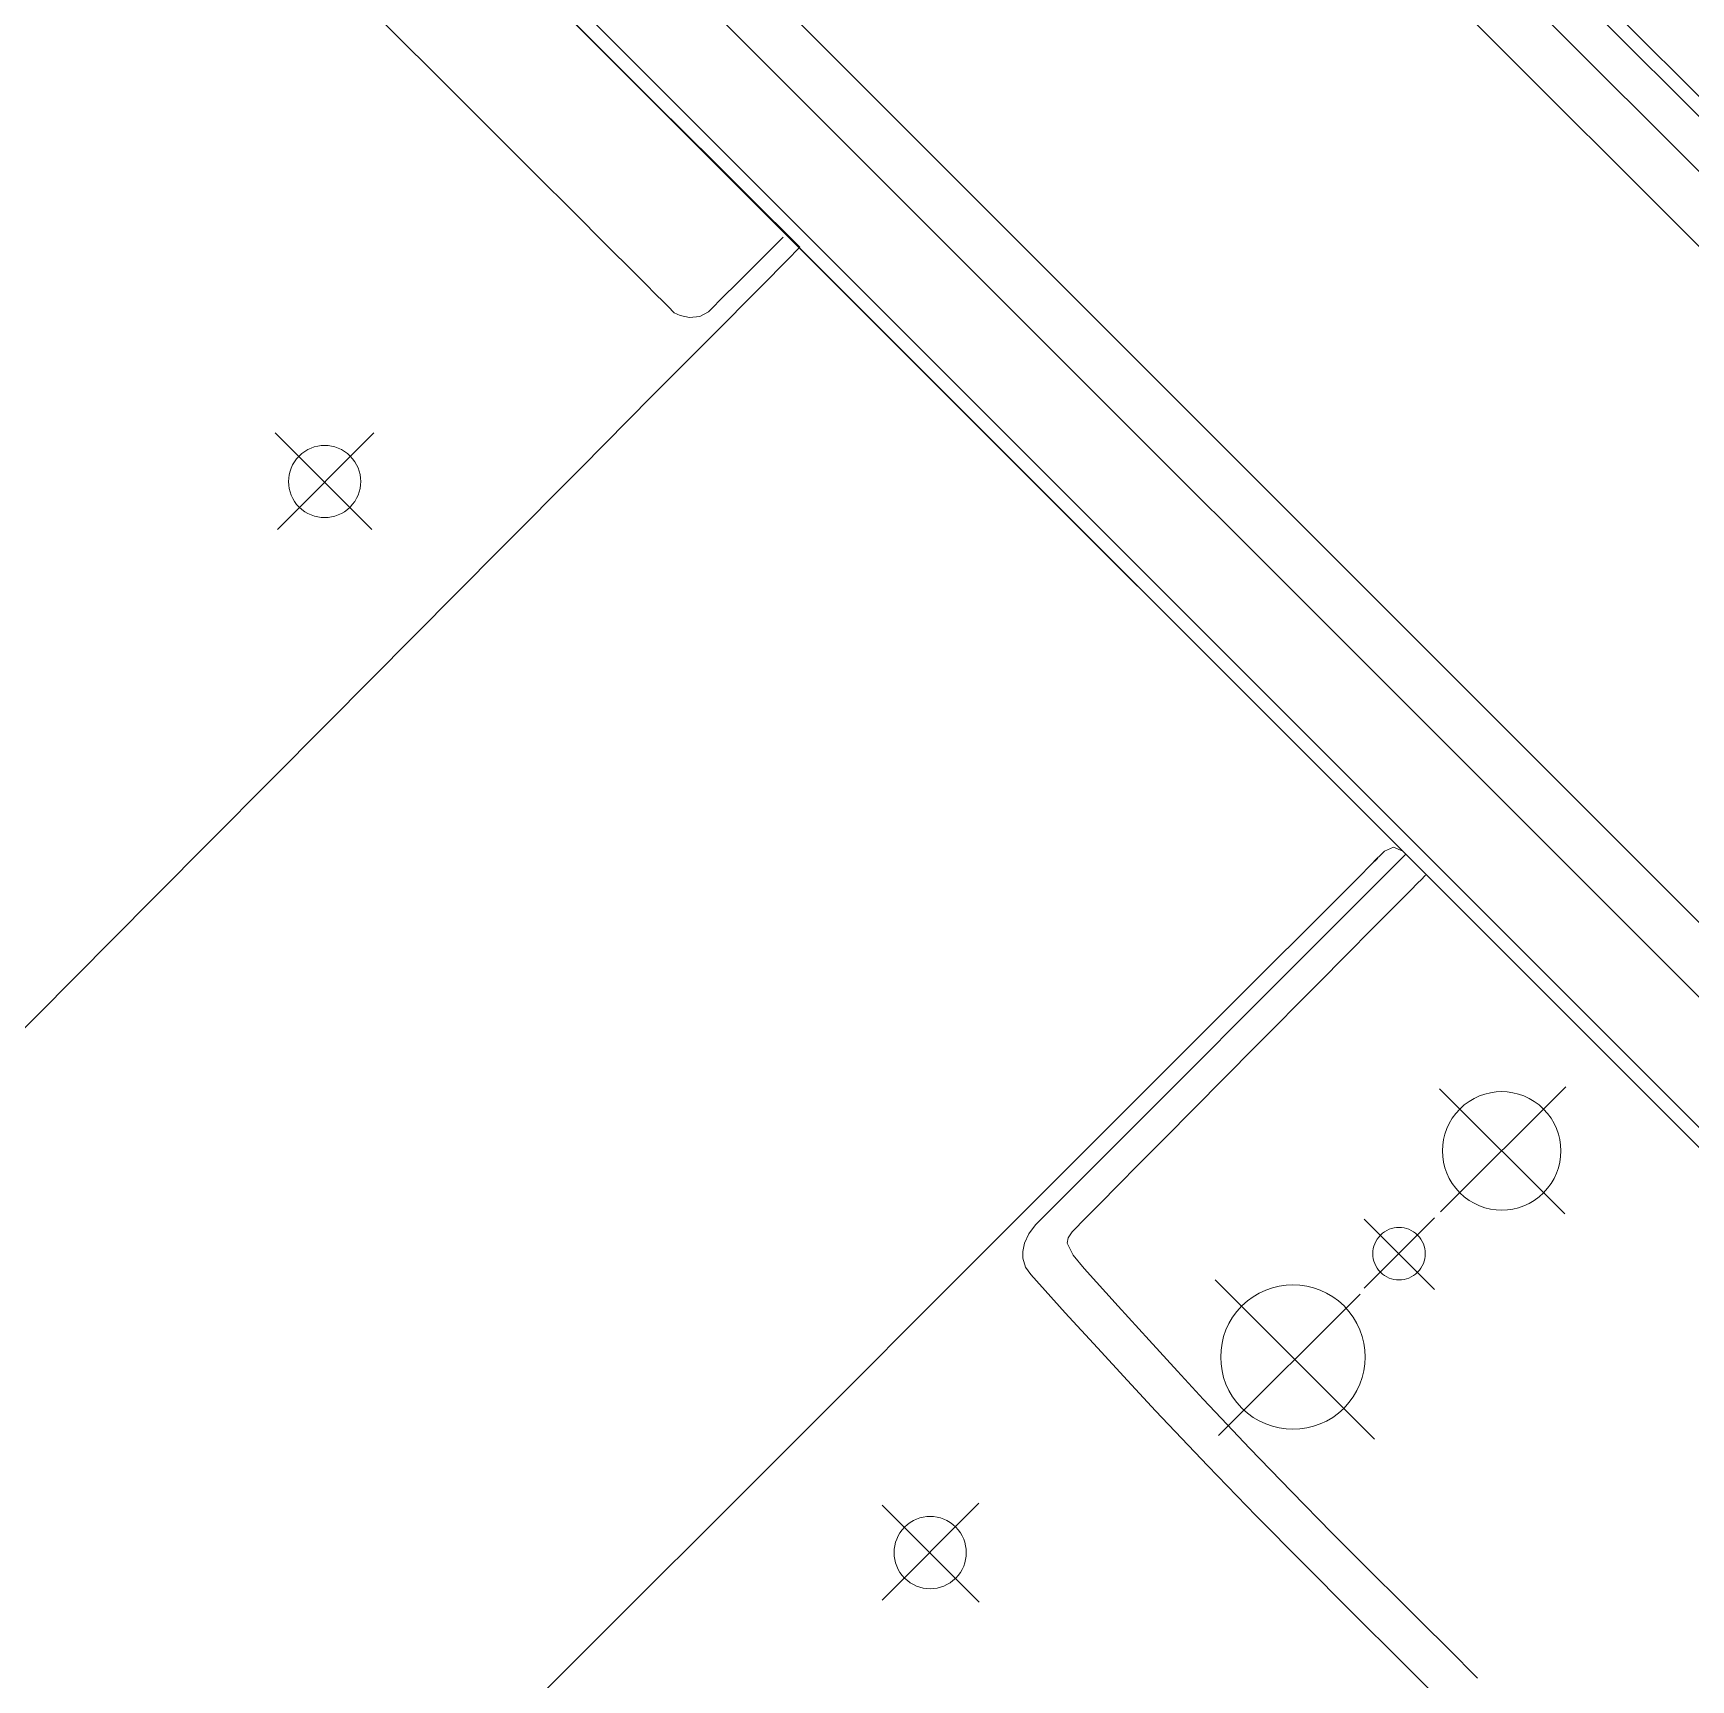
# Model space of a CAD drawing. Header units: millimetres. Extents: x 186805 to 449048, y 2167 to 51540.
# Drawn here: x 259298.3 to 259766.8, y 32799.2 to 33264.5 of the extents above; entities that cross this region are included whole.
import ezdxf

# ---------------------------------------------------------------- set-up
doc = ezdxf.new("R2010")
doc.units = ezdxf.units.MM
for name, color, linetype, lineweight in [('0-60x60-C', 3, 'CONTINUOUS', 13), ('0-AKL-P1 TILES', 8, 'CONTINUOUS', 13), ('3117.NEW ID XR$0$BD$0$0-sanitary', 1, 'CONTINUOUS', 20), ('BD$0$0-sanitary', 1, 'CONTINUOUS', 20), ('BD$0$0-tiles', 9, 'CONTINUOUS', 5)]:
    doc.layers.add(name, color=color, linetype=linetype, lineweight=lineweight)
doc.layers.add('a-wall', color=140, linetype='CONTINUOUS')

# ---------------------------------------------------------------- blocks, each defined once
blk = doc.blocks.new('A$C7C4A1575')
at = {"layer": 'a-wall', "color": 8}
for p, q in [((28322.57, 17571.21), (29984.27, 19232.91)), ((30090.34, 19126.85), (28428.64, 17465.15))]:
    blk.add_line(p, q, dxfattribs=at)
blk = doc.blocks.new('A$C32DD6ECA')
at = {"layer": '0-60x60-C', "color": 16, "xscale": 0.04183124983683228, "yscale": 0.04183124983683228, "zscale": 0.04183124983683228, "rotation": 180}
blk.add_blockref('A$C7C4A1575', (4397.082, 2202.636), dxfattribs=at)
blk = doc.blocks.new('A$C5C977968')
at = {"layer": '3117.NEW ID XR$0$BD$0$0-sanitary', "linetype": 'Continuous'}
for points in [[(7198.28, 3822.36), (7176.22, 3800.43), (7156.45, 3780.77), (7139.75, 3764.16), (7126.87, 3751.36), (7118.58, 3743.11), (7116.4, 3740.94), (7115.65, 3740.2), (7116.41, 3739.43), (7118.65, 3737.18), (7127.12, 3728.64), (7140.29, 3715.37), (7157.38, 3698.17), (7177.59, 3677.81), (7200.15, 3655.09), (7249.19, 3605.7), (7298.23, 3556.32), (7320.79, 3533.6), (7341, 3513.24)], [(7235.23, 3805.59), (7212.66, 3783.06), (7190.09, 3760.53), (7179.7, 3750.16), (7170.4, 3740.88), (7162.53, 3733.03), (7159.25, 3729.76), (7156.47, 3726.98), (7154.23, 3724.74), (7152.57, 3723.08), (7151.54, 3722.06), (7151.19, 3721.7), (7149.54, 3720.86), (7146.9, 3720.38), (7143.99, 3720.62), (7141.55, 3721.93), (7140.18, 3723.3), (7138.17, 3725.31), (7132.78, 3730.71), (7120.44, 3743.08)], [(7236.08, 3687.77), (7263.35, 3660.44)], [(7236.63, 3660.47), (7263.96, 3687.76)], [(7257.2, 3666.77), (7256.42, 3666.07), (7255.6, 3665.46), (7254.73, 3664.95), (7253.82, 3664.53), (7252.89, 3664.2), (7251.93, 3663.97), (7250.96, 3663.83), (7249.99, 3663.78), (7249.01, 3663.83), (7248.04, 3663.97), (7247.08, 3664.21), (7246.15, 3664.53), (7245.25, 3664.95), (7244.38, 3665.47), (7243.55, 3666.08), (7242.78, 3666.78), (7242.08, 3667.55), (7241.47, 3668.38), (7240.96, 3669.25), (7240.54, 3670.15), (7240.22, 3671.09), (7239.99, 3672.04), (7239.85, 3673.01), (7239.8, 3673.99), (7239.85, 3674.97), (7239.99, 3675.94), (7240.22, 3676.89), (7240.55, 3677.83), (7240.97, 3678.73), (7241.49, 3679.6), (7242.09, 3680.42), (7242.8, 3681.2), (7243.57, 3681.9), (7244.4, 3682.5), (7245.26, 3683.01), (7246.17, 3683.43), (7247.1, 3683.76), (7248.06, 3683.99), (7249.03, 3684.13), (7250.01, 3684.18), (7250.98, 3684.13), (7251.95, 3683.99), (7252.91, 3683.75), (7253.84, 3683.43), (7254.75, 3683.01), (7255.61, 3682.49), (7256.44, 3681.88), (7257.21, 3681.18), (7257.91, 3680.41), (7258.52, 3679.58), (7259.03, 3678.71), (7259.45, 3677.81), (7259.78, 3676.87), (7260.01, 3675.92), (7260.15, 3674.95), (7260.19, 3673.97), (7260.14, 3672.99), (7260, 3672.02), (7259.77, 3671.07), (7259.44, 3670.14), (7259.02, 3669.23), (7258.51, 3668.37), (7257.9, 3667.54), (7257.2, 3666.77), (7257.2, 3666.77)]]:
    blk.add_lwpolyline(points, dxfattribs=at)
at = {"layer": '3117.NEW ID XR$0$BD$0$0-sanitary'}
for points in [[(6816.93, 3441.19), (6864.08, 3488.33), (6885.77, 3510.02), (6905.2, 3529.45), (6921.62, 3545.88), (6928.47, 3552.72), (6934.29, 3558.54), (6938.97, 3563.22), (6942.44, 3566.69), (6944.58, 3568.84), (6945.32, 3569.57), (6947.88, 3570.63), (6950.44, 3569.57), (6950.86, 3569.15), (6953.43, 3566.58)], [(7049.07, 3463.96), (6944.39, 3568.64)], [(6952.36, 3567.57), (6954.19, 3565.74), (6957.72, 3562.22), (6969.41, 3550.53), (6986.51, 3533.43), (7008.1, 3511.85), (7033.25, 3486.7), (7061.05, 3458.9), (7120.91, 3399.06), (7180.29, 3339.7), (7207.5, 3312.49)], [(6938.84, 3562.75), (6939.11, 3562.47), (6939.91, 3561.66), (6941.21, 3560.36), (6942.96, 3558.59), (6947.68, 3553.82), (6953.82, 3547.63), (6961.08, 3540.31), (6969.18, 3532.14), (6986.78, 3514.39), (7004.39, 3496.63), (7012.49, 3488.46), (7019.75, 3481.14), (7025.88, 3474.95), (7030.61, 3470.18), (7032.36, 3468.41), (7033.66, 3467.11), (7034.46, 3466.3), (7034.73, 3466.02), (7038.73, 3461.95), (7039.85, 3460.29), (7040.12, 3458.76), (7038.43, 3455.32), (7035.38, 3451.61), (7025.72, 3440.94), (7016.96, 3431.31), (7008.99, 3422.61), (7001.67, 3414.71), (6994.91, 3407.48), (6988.58, 3400.79), (6976.78, 3388.54), (6965.35, 3376.93), (6953.37, 3364.95), (6946.9, 3358.51), (6939.94, 3351.59), (6932.39, 3344.07), (6924.13, 3335.83)], [(6934.59, 3467.58), (6899.21, 3502.96)], [(6899.51, 3467.01), (6934.91, 3502.4)], [(6929.18, 3473), (6930.32, 3474.27), (6931.32, 3475.62), (6932.16, 3477.05), (6932.85, 3478.53), (6933.39, 3480.06), (6933.77, 3481.63), (6934, 3483.22), (6934.08, 3484.83), (6934, 3486.43), (6933.77, 3488.02), (6933.39, 3489.59), (6932.85, 3491.13), (6932.16, 3492.61), (6931.32, 3494.04), (6930.32, 3495.39), (6929.17, 3496.66), (6927.9, 3497.81), (6926.55, 3498.81), (6925.12, 3499.65), (6923.64, 3500.34), (6922.1, 3500.88), (6920.54, 3501.26), (6918.94, 3501.49), (6917.34, 3501.57), (6915.74, 3501.49), (6914.14, 3501.26), (6912.58, 3500.88), (6911.04, 3500.34), (6909.56, 3499.65), (6908.13, 3498.81), (6906.78, 3497.81), (6905.51, 3496.66), (6904.36, 3495.39), (6903.36, 3494.04), (6902.52, 3492.61), (6901.83, 3491.13), (6901.29, 3489.59), (6900.91, 3488.02), (6900.68, 3486.43), (6900.6, 3484.83), (6900.68, 3483.22), (6900.91, 3481.63), (6901.29, 3480.06), (6901.82, 3478.53), (6902.51, 3477.04), (6903.36, 3475.62), (6904.35, 3474.26), (6905.5, 3472.99), (6906.77, 3471.84), (6908.13, 3470.85), (6909.55, 3470), (6911.04, 3469.31), (6912.57, 3468.78), (6914.14, 3468.4), (6915.73, 3468.17), (6917.34, 3468.09), (6918.94, 3468.17), (6920.54, 3468.4), (6922.11, 3468.78), (6923.64, 3469.32), (6925.12, 3470.01), (6926.55, 3470.85), (6927.9, 3471.85), (6929.18, 3473), (6929.18, 3473)], [(7049.07, 3463.96), (7051.01, 3461.43), (7052.16, 3458.78), (7052.65, 3456.36), (7052.63, 3454.49), (7051.9, 3452.01), (7050.43, 3449.87), (7040.66, 3439.08), (7031.58, 3429.14), (7023.1, 3419.94), (7015.14, 3411.38), (7000.43, 3395.84), (6986.76, 3381.72), (6959.87, 3354.65), (6945.29, 3340.14), (6937.41, 3332.3), (6929.04, 3323.94)], [(6956.19, 3465.5), (6936.31, 3445.61)], [(6936.32, 3465.92), (6956.2, 3446.04)], [(6951.6, 3450.53), (6952.11, 3451.09), (6952.55, 3451.69), (6952.92, 3452.32), (6953.23, 3452.98), (6953.47, 3453.66), (6953.64, 3454.36), (6953.74, 3455.07), (6953.77, 3455.78), (6953.74, 3456.49), (6953.64, 3457.2), (6953.47, 3457.89), (6953.23, 3458.58), (6952.92, 3459.23), (6952.55, 3459.87), (6952.1, 3460.47), (6951.59, 3461.03), (6951.03, 3461.54), (6950.43, 3461.98), (6949.8, 3462.36), (6949.14, 3462.66), (6948.46, 3462.9), (6947.76, 3463.07), (6947.06, 3463.17), (6946.35, 3463.2), (6945.64, 3463.17), (6944.93, 3463.07), (6944.23, 3462.9), (6943.55, 3462.66), (6942.9, 3462.35), (6942.26, 3461.98), (6941.66, 3461.54), (6941.1, 3461.03), (6940.59, 3460.46), (6940.15, 3459.86), (6939.77, 3459.23), (6939.47, 3458.57), (6939.23, 3457.89), (6939.06, 3457.2), (6938.96, 3456.49), (6938.92, 3455.78), (6938.96, 3455.07), (6939.06, 3454.36), (6939.23, 3453.67), (6939.46, 3452.99), (6939.77, 3452.33), (6940.14, 3451.7), (6940.58, 3451.1), (6941.09, 3450.53), (6941.66, 3450.02), (6942.26, 3449.58), (6942.89, 3449.21), (6943.55, 3448.9), (6944.23, 3448.66), (6944.93, 3448.49), (6945.64, 3448.39), (6946.35, 3448.35), (6947.06, 3448.39), (6947.77, 3448.49), (6948.46, 3448.66), (6949.14, 3448.9), (6949.8, 3449.2), (6950.43, 3449.58), (6951.03, 3450.02), (6951.6, 3450.53), (6951.6, 3450.53)], [(6953.26, 3403.38), (6998.28, 3448.4)], [(6990.77, 3412.14), (6992.17, 3413.69), (6993.38, 3415.34), (6994.41, 3417.08), (6995.25, 3418.89), (6995.91, 3420.76), (6996.37, 3422.68), (6996.65, 3424.62), (6996.75, 3426.57), (6996.65, 3428.53), (6996.37, 3430.47), (6995.91, 3432.39), (6995.25, 3434.26), (6994.41, 3436.07), (6993.39, 3437.81), (6992.17, 3439.46), (6990.77, 3441.01), (6989.22, 3442.41), (6987.57, 3443.62), (6985.83, 3444.65), (6984.02, 3445.49), (6982.15, 3446.15), (6980.24, 3446.61), (6978.29, 3446.89), (6976.34, 3446.99), (6974.38, 3446.89), (6972.44, 3446.61), (6970.52, 3446.15), (6968.65, 3445.49), (6966.84, 3444.65), (6965.1, 3443.62), (6963.45, 3442.41), (6961.9, 3441.01), (6960.5, 3439.46), (6959.28, 3437.81), (6958.26, 3436.07), (6957.41, 3434.25), (6956.76, 3432.38), (6956.29, 3430.47), (6956.01, 3428.53), (6955.92, 3426.57), (6956.01, 3424.61), (6956.29, 3422.67), (6956.76, 3420.76), (6957.42, 3418.89), (6958.26, 3417.08), (6959.28, 3415.34), (6960.5, 3413.69), (6961.9, 3412.14), (6963.45, 3410.74), (6965.1, 3409.52), (6966.84, 3408.49), (6968.65, 3407.65), (6970.52, 3407), (6972.43, 3406.53), (6974.38, 3406.25), (6976.33, 3406.16), (6978.29, 3406.25), (6980.23, 3406.53), (6982.14, 3407), (6984.01, 3407.66), (6985.83, 3408.5), (6987.56, 3409.52), (6989.22, 3410.74), (6990.77, 3412.14), (6990.77, 3412.14)], [(6997.33, 3404.36), (6957.37, 3444.31)], [(7092.41, 3384.68), (7065.04, 3357.32)], [(7065.06, 3385.26), (7092.42, 3357.9)], [(7086.08, 3364.08), (7086.78, 3364.85), (7087.39, 3365.68), (7087.9, 3366.55), (7088.32, 3367.46), (7088.65, 3368.39), (7088.88, 3369.35), (7089.02, 3370.32), (7089.07, 3371.3), (7089.02, 3372.28), (7088.88, 3373.25), (7088.65, 3374.21), (7088.32, 3375.14), (7087.9, 3376.05), (7087.39, 3376.92), (7086.78, 3377.74), (7086.08, 3378.52), (7085.3, 3379.22), (7084.48, 3379.83), (7083.61, 3380.34), (7082.7, 3380.76), (7081.77, 3381.09), (7080.81, 3381.33), (7079.84, 3381.47), (7078.86, 3381.51), (7077.88, 3381.47), (7076.91, 3381.33), (7075.95, 3381.09), (7075.02, 3380.77), (7074.11, 3380.34), (7073.24, 3379.83), (7072.41, 3379.22), (7071.64, 3378.52), (7070.93, 3377.74), (7070.33, 3376.92), (7069.81, 3376.05), (7069.39, 3375.14), (7069.07, 3374.21), (7068.83, 3373.25), (7068.69, 3372.28), (7068.65, 3371.3), (7068.69, 3370.32), (7068.83, 3369.35), (7069.07, 3368.39), (7069.39, 3367.46), (7069.81, 3366.55), (7070.33, 3365.68), (7070.93, 3364.85), (7071.64, 3364.08), (7072.41, 3363.38), (7073.24, 3362.77), (7074.11, 3362.25), (7075.01, 3361.83), (7075.95, 3361.51), (7076.91, 3361.27), (7077.88, 3361.13), (7078.86, 3361.09), (7079.84, 3361.13), (7080.81, 3361.27), (7081.77, 3361.51), (7082.7, 3361.83), (7083.61, 3362.25), (7084.48, 3362.77), (7085.3, 3363.38), (7086.08, 3364.08)]]:
    blk.add_lwpolyline(points, dxfattribs=at)
at = {"layer": 'a-wall'}
for p, q in [((6041.54, 2920.35), (7703.24, 4582.05)), ((7809.31, 4475.99), (6147.61, 2814.29)), ((7809.31, 4475.99), (6147.61, 2814.29)), ((7809.31, 4475.99), (6147.61, 2814.29)), ((7773.95, 4440.63), (6147.61, 2814.29)), ((7773.95, 4440.63), (6147.61, 2814.29))]:
    blk.add_line(p, q, dxfattribs=at)
at = {"layer": 'BD$0$0-sanitary', "linetype": 'Continuous'}
for points in [[(7198.28, 3822.36), (7176.22, 3800.43), (7156.45, 3780.77), (7139.75, 3764.16), (7126.87, 3751.36), (7118.58, 3743.11), (7116.4, 3740.94), (7115.65, 3740.2), (7116.41, 3739.43), (7118.65, 3737.18), (7127.12, 3728.64), (7140.29, 3715.37), (7157.38, 3698.17), (7177.59, 3677.81), (7200.15, 3655.09), (7249.19, 3605.7), (7298.23, 3556.32), (7320.79, 3533.6), (7341, 3513.24)], [(7198.28, 3822.36), (7176.22, 3800.43), (7156.45, 3780.77), (7139.75, 3764.16), (7126.87, 3751.36), (7118.58, 3743.11), (7116.4, 3740.94), (7115.65, 3740.2), (7116.41, 3739.43), (7118.65, 3737.18), (7127.12, 3728.64), (7140.29, 3715.37), (7157.38, 3698.17), (7177.59, 3677.81), (7200.15, 3655.09), (7249.19, 3605.7), (7298.23, 3556.32), (7320.79, 3533.6), (7341, 3513.24)], [(7198.28, 3822.36), (7176.22, 3800.43), (7156.45, 3780.77), (7139.75, 3764.16), (7126.87, 3751.36), (7118.58, 3743.11), (7116.4, 3740.94), (7115.65, 3740.2), (7116.41, 3739.43), (7118.65, 3737.18), (7127.12, 3728.64), (7140.29, 3715.37), (7157.38, 3698.17), (7177.59, 3677.81), (7200.15, 3655.09), (7249.19, 3605.7), (7298.23, 3556.32), (7320.79, 3533.6), (7341, 3513.24)], [(7198.28, 3822.36), (7176.22, 3800.43), (7156.45, 3780.77), (7139.75, 3764.16), (7126.87, 3751.36), (7118.58, 3743.11), (7116.4, 3740.94), (7115.65, 3740.2), (7116.41, 3739.43), (7118.65, 3737.18), (7127.12, 3728.64), (7140.29, 3715.37), (7157.38, 3698.17), (7177.59, 3677.81), (7200.15, 3655.09), (7249.19, 3605.7), (7298.23, 3556.32), (7320.79, 3533.6), (7341, 3513.24)], [(7235.23, 3805.59), (7212.66, 3783.06), (7190.09, 3760.53), (7179.7, 3750.16), (7170.4, 3740.88), (7162.53, 3733.03), (7159.25, 3729.76), (7156.47, 3726.98), (7154.23, 3724.74), (7152.57, 3723.08), (7151.54, 3722.06), (7151.19, 3721.7), (7149.54, 3720.86), (7146.9, 3720.38), (7143.99, 3720.62), (7141.55, 3721.93), (7140.18, 3723.3), (7138.17, 3725.31), (7132.78, 3730.71), (7120.44, 3743.08)], [(7235.23, 3805.59), (7212.66, 3783.06), (7190.09, 3760.53), (7179.7, 3750.16), (7170.4, 3740.88), (7162.53, 3733.03), (7159.25, 3729.76), (7156.47, 3726.98), (7154.23, 3724.74), (7152.57, 3723.08), (7151.54, 3722.06), (7151.19, 3721.7), (7149.54, 3720.86), (7146.9, 3720.38), (7143.99, 3720.62), (7141.55, 3721.93), (7140.18, 3723.3), (7138.17, 3725.31), (7132.78, 3730.71), (7120.44, 3743.08)], [(7235.23, 3805.59), (7212.66, 3783.06), (7190.09, 3760.53), (7179.7, 3750.16), (7170.4, 3740.88), (7162.53, 3733.03), (7159.25, 3729.76), (7156.47, 3726.98), (7154.23, 3724.74), (7152.57, 3723.08), (7151.54, 3722.06), (7151.19, 3721.7), (7149.54, 3720.86), (7146.9, 3720.38), (7143.99, 3720.62), (7141.55, 3721.93), (7140.18, 3723.3), (7138.17, 3725.31), (7132.78, 3730.71), (7120.44, 3743.08)], [(7235.23, 3805.59), (7212.66, 3783.06), (7190.09, 3760.53), (7179.7, 3750.16), (7170.4, 3740.88), (7162.53, 3733.03), (7159.25, 3729.76), (7156.47, 3726.98), (7154.23, 3724.74), (7152.57, 3723.08), (7151.54, 3722.06), (7151.19, 3721.7), (7149.54, 3720.86), (7146.9, 3720.38), (7143.99, 3720.62), (7141.55, 3721.93), (7140.18, 3723.3), (7138.17, 3725.31), (7132.78, 3730.71), (7120.44, 3743.08)], [(7236.08, 3687.77), (7263.35, 3660.44)], [(7236.08, 3687.77), (7263.35, 3660.44)], [(7236.08, 3687.77), (7263.35, 3660.44)], [(7236.08, 3687.77), (7263.35, 3660.44)], [(7236.63, 3660.47), (7263.96, 3687.76)], [(7236.63, 3660.47), (7263.96, 3687.76)], [(7236.63, 3660.47), (7263.96, 3687.76)], [(7236.63, 3660.47), (7263.96, 3687.76)], [(7257.2, 3666.77), (7256.42, 3666.07), (7255.6, 3665.46), (7254.73, 3664.95), (7253.82, 3664.53), (7252.89, 3664.2), (7251.93, 3663.97), (7250.96, 3663.83), (7249.99, 3663.78), (7249.01, 3663.83), (7248.04, 3663.97), (7247.08, 3664.21), (7246.15, 3664.53), (7245.25, 3664.95), (7244.38, 3665.47), (7243.55, 3666.08), (7242.78, 3666.78), (7242.08, 3667.55), (7241.47, 3668.38), (7240.96, 3669.25), (7240.54, 3670.15), (7240.22, 3671.09), (7239.99, 3672.04), (7239.85, 3673.01), (7239.8, 3673.99), (7239.85, 3674.97), (7239.99, 3675.94), (7240.22, 3676.89), (7240.55, 3677.83), (7240.97, 3678.73), (7241.49, 3679.6), (7242.09, 3680.42), (7242.8, 3681.2), (7243.57, 3681.9), (7244.4, 3682.5), (7245.26, 3683.01), (7246.17, 3683.43), (7247.1, 3683.76), (7248.06, 3683.99), (7249.03, 3684.13), (7250.01, 3684.18), (7250.98, 3684.13), (7251.95, 3683.99), (7252.91, 3683.75), (7253.84, 3683.43), (7254.75, 3683.01), (7255.61, 3682.49), (7256.44, 3681.88), (7257.21, 3681.18), (7257.91, 3680.41), (7258.52, 3679.58), (7259.03, 3678.71), (7259.45, 3677.81), (7259.78, 3676.87), (7260.01, 3675.92), (7260.15, 3674.95), (7260.19, 3673.97), (7260.14, 3672.99), (7260, 3672.02), (7259.77, 3671.07), (7259.44, 3670.14), (7259.02, 3669.23), (7258.51, 3668.37), (7257.9, 3667.54), (7257.2, 3666.77), (7257.2, 3666.77)], [(7257.2, 3666.77), (7256.42, 3666.07), (7255.6, 3665.46), (7254.73, 3664.95), (7253.82, 3664.53), (7252.89, 3664.2), (7251.93, 3663.97), (7250.96, 3663.83), (7249.99, 3663.78), (7249.01, 3663.83), (7248.04, 3663.97), (7247.08, 3664.21), (7246.15, 3664.53), (7245.25, 3664.95), (7244.38, 3665.47), (7243.55, 3666.08), (7242.78, 3666.78), (7242.08, 3667.55), (7241.47, 3668.38), (7240.96, 3669.25), (7240.54, 3670.15), (7240.22, 3671.09), (7239.99, 3672.04), (7239.85, 3673.01), (7239.8, 3673.99), (7239.85, 3674.97), (7239.99, 3675.94), (7240.22, 3676.89), (7240.55, 3677.83), (7240.97, 3678.73), (7241.49, 3679.6), (7242.09, 3680.42), (7242.8, 3681.2), (7243.57, 3681.9), (7244.4, 3682.5), (7245.26, 3683.01), (7246.17, 3683.43), (7247.1, 3683.76), (7248.06, 3683.99), (7249.03, 3684.13), (7250.01, 3684.18), (7250.98, 3684.13), (7251.95, 3683.99), (7252.91, 3683.75), (7253.84, 3683.43), (7254.75, 3683.01), (7255.61, 3682.49), (7256.44, 3681.88), (7257.21, 3681.18), (7257.91, 3680.41), (7258.52, 3679.58), (7259.03, 3678.71), (7259.45, 3677.81), (7259.78, 3676.87), (7260.01, 3675.92), (7260.15, 3674.95), (7260.19, 3673.97), (7260.14, 3672.99), (7260, 3672.02), (7259.77, 3671.07), (7259.44, 3670.14), (7259.02, 3669.23), (7258.51, 3668.37), (7257.9, 3667.54), (7257.2, 3666.77), (7257.2, 3666.77)], [(7257.2, 3666.77), (7256.42, 3666.07), (7255.6, 3665.46), (7254.73, 3664.95), (7253.82, 3664.53), (7252.89, 3664.2), (7251.93, 3663.97), (7250.96, 3663.83), (7249.99, 3663.78), (7249.01, 3663.83), (7248.04, 3663.97), (7247.08, 3664.21), (7246.15, 3664.53), (7245.25, 3664.95), (7244.38, 3665.47), (7243.55, 3666.08), (7242.78, 3666.78), (7242.08, 3667.55), (7241.47, 3668.38), (7240.96, 3669.25), (7240.54, 3670.15), (7240.22, 3671.09), (7239.99, 3672.04), (7239.85, 3673.01), (7239.8, 3673.99), (7239.85, 3674.97), (7239.99, 3675.94), (7240.22, 3676.89), (7240.55, 3677.83), (7240.97, 3678.73), (7241.49, 3679.6), (7242.09, 3680.42), (7242.8, 3681.2), (7243.57, 3681.9), (7244.4, 3682.5), (7245.26, 3683.01), (7246.17, 3683.43), (7247.1, 3683.76), (7248.06, 3683.99), (7249.03, 3684.13), (7250.01, 3684.18), (7250.98, 3684.13), (7251.95, 3683.99), (7252.91, 3683.75), (7253.84, 3683.43), (7254.75, 3683.01), (7255.61, 3682.49), (7256.44, 3681.88), (7257.21, 3681.18), (7257.91, 3680.41), (7258.52, 3679.58), (7259.03, 3678.71), (7259.45, 3677.81), (7259.78, 3676.87), (7260.01, 3675.92), (7260.15, 3674.95), (7260.19, 3673.97), (7260.14, 3672.99), (7260, 3672.02), (7259.77, 3671.07), (7259.44, 3670.14), (7259.02, 3669.23), (7258.51, 3668.37), (7257.9, 3667.54), (7257.2, 3666.77), (7257.2, 3666.77)], [(7257.2, 3666.77), (7256.42, 3666.07), (7255.6, 3665.46), (7254.73, 3664.95), (7253.82, 3664.53), (7252.89, 3664.2), (7251.93, 3663.97), (7250.96, 3663.83), (7249.99, 3663.78), (7249.01, 3663.83), (7248.04, 3663.97), (7247.08, 3664.21), (7246.15, 3664.53), (7245.25, 3664.95), (7244.38, 3665.47), (7243.55, 3666.08), (7242.78, 3666.78), (7242.08, 3667.55), (7241.47, 3668.38), (7240.96, 3669.25), (7240.54, 3670.15), (7240.22, 3671.09), (7239.99, 3672.04), (7239.85, 3673.01), (7239.8, 3673.99), (7239.85, 3674.97), (7239.99, 3675.94), (7240.22, 3676.89), (7240.55, 3677.83), (7240.97, 3678.73), (7241.49, 3679.6), (7242.09, 3680.42), (7242.8, 3681.2), (7243.57, 3681.9), (7244.4, 3682.5), (7245.26, 3683.01), (7246.17, 3683.43), (7247.1, 3683.76), (7248.06, 3683.99), (7249.03, 3684.13), (7250.01, 3684.18), (7250.98, 3684.13), (7251.95, 3683.99), (7252.91, 3683.75), (7253.84, 3683.43), (7254.75, 3683.01), (7255.61, 3682.49), (7256.44, 3681.88), (7257.21, 3681.18), (7257.91, 3680.41), (7258.52, 3679.58), (7259.03, 3678.71), (7259.45, 3677.81), (7259.78, 3676.87), (7260.01, 3675.92), (7260.15, 3674.95), (7260.19, 3673.97), (7260.14, 3672.99), (7260, 3672.02), (7259.77, 3671.07), (7259.44, 3670.14), (7259.02, 3669.23), (7258.51, 3668.37), (7257.9, 3667.54), (7257.2, 3666.77), (7257.2, 3666.77)]]:
    blk.add_lwpolyline(points, dxfattribs=at)
at = {"layer": 'BD$0$0-sanitary'}
for points in [[(6816.93, 3441.19), (6864.08, 3488.33), (6885.77, 3510.02), (6905.2, 3529.45), (6921.62, 3545.88), (6928.47, 3552.72), (6934.29, 3558.54), (6938.97, 3563.22), (6942.44, 3566.69), (6944.58, 3568.84), (6945.32, 3569.57), (6947.88, 3570.63), (6950.44, 3569.57), (6950.86, 3569.15), (6953.43, 3566.58)], [(6816.93, 3441.19), (6864.08, 3488.33), (6885.77, 3510.02), (6905.2, 3529.45), (6921.62, 3545.88), (6928.47, 3552.72), (6934.29, 3558.54), (6938.97, 3563.22), (6942.44, 3566.69), (6944.58, 3568.84), (6945.32, 3569.57), (6947.88, 3570.63), (6950.44, 3569.57), (6950.86, 3569.15), (6953.43, 3566.58)], [(7049.07, 3463.96), (6944.39, 3568.64)], [(7049.07, 3463.96), (6944.39, 3568.64)], [(6952.36, 3567.57), (6954.19, 3565.74), (6957.72, 3562.22), (6969.41, 3550.53), (6986.51, 3533.43), (7008.1, 3511.85), (7033.25, 3486.7), (7061.05, 3458.9), (7120.91, 3399.06), (7180.29, 3339.7), (7207.5, 3312.49)], [(6952.36, 3567.57), (6954.19, 3565.74), (6957.72, 3562.22), (6969.41, 3550.53), (6986.51, 3533.43), (7008.1, 3511.85), (7033.25, 3486.7), (7061.05, 3458.9), (7120.91, 3399.06), (7180.29, 3339.7), (7207.5, 3312.49)], [(6938.84, 3562.75), (6939.11, 3562.47), (6939.91, 3561.66), (6941.21, 3560.36), (6942.96, 3558.59), (6947.68, 3553.82), (6953.82, 3547.63), (6961.08, 3540.31), (6969.18, 3532.14), (6986.78, 3514.39), (7004.39, 3496.63), (7012.49, 3488.46), (7019.75, 3481.14), (7025.88, 3474.95), (7030.61, 3470.18), (7032.36, 3468.41), (7033.66, 3467.11), (7034.46, 3466.3), (7034.73, 3466.02), (7038.73, 3461.95), (7039.85, 3460.29), (7040.12, 3458.76), (7038.43, 3455.32), (7035.38, 3451.61), (7025.72, 3440.94), (7016.96, 3431.31), (7008.99, 3422.61), (7001.67, 3414.71), (6994.91, 3407.48), (6988.58, 3400.79), (6976.78, 3388.54), (6965.35, 3376.93), (6953.37, 3364.95), (6946.9, 3358.51), (6939.94, 3351.59), (6932.39, 3344.07), (6924.13, 3335.83)], [(6938.84, 3562.75), (6939.11, 3562.47), (6939.91, 3561.66), (6941.21, 3560.36), (6942.96, 3558.59), (6947.68, 3553.82), (6953.82, 3547.63), (6961.08, 3540.31), (6969.18, 3532.14), (6986.78, 3514.39), (7004.39, 3496.63), (7012.49, 3488.46), (7019.75, 3481.14), (7025.88, 3474.95), (7030.61, 3470.18), (7032.36, 3468.41), (7033.66, 3467.11), (7034.46, 3466.3), (7034.73, 3466.02), (7038.73, 3461.95), (7039.85, 3460.29), (7040.12, 3458.76), (7038.43, 3455.32), (7035.38, 3451.61), (7025.72, 3440.94), (7016.96, 3431.31), (7008.99, 3422.61), (7001.67, 3414.71), (6994.91, 3407.48), (6988.58, 3400.79), (6976.78, 3388.54), (6965.35, 3376.93), (6953.37, 3364.95), (6946.9, 3358.51), (6939.94, 3351.59), (6932.39, 3344.07), (6924.13, 3335.83)], [(6934.59, 3467.58), (6899.21, 3502.96)], [(6934.59, 3467.58), (6899.21, 3502.96)], [(6899.51, 3467.01), (6934.91, 3502.4)], [(6899.51, 3467.01), (6934.91, 3502.4)], [(6929.18, 3473), (6930.32, 3474.27), (6931.32, 3475.62), (6932.16, 3477.05), (6932.85, 3478.53), (6933.39, 3480.06), (6933.77, 3481.63), (6934, 3483.22), (6934.08, 3484.83), (6934, 3486.43), (6933.77, 3488.02), (6933.39, 3489.59), (6932.85, 3491.13), (6932.16, 3492.61), (6931.32, 3494.04), (6930.32, 3495.39), (6929.17, 3496.66), (6927.9, 3497.81), (6926.55, 3498.81), (6925.12, 3499.65), (6923.64, 3500.34), (6922.1, 3500.88), (6920.54, 3501.26), (6918.94, 3501.49), (6917.34, 3501.57), (6915.74, 3501.49), (6914.14, 3501.26), (6912.58, 3500.88), (6911.04, 3500.34), (6909.56, 3499.65), (6908.13, 3498.81), (6906.78, 3497.81), (6905.51, 3496.66), (6904.36, 3495.39), (6903.36, 3494.04), (6902.52, 3492.61), (6901.83, 3491.13), (6901.29, 3489.59), (6900.91, 3488.02), (6900.68, 3486.43), (6900.6, 3484.83), (6900.68, 3483.22), (6900.91, 3481.63), (6901.29, 3480.06), (6901.82, 3478.53), (6902.51, 3477.04), (6903.36, 3475.62), (6904.35, 3474.26), (6905.5, 3472.99), (6906.77, 3471.84), (6908.13, 3470.85), (6909.55, 3470), (6911.04, 3469.31), (6912.57, 3468.78), (6914.14, 3468.4), (6915.73, 3468.17), (6917.34, 3468.09), (6918.94, 3468.17), (6920.54, 3468.4), (6922.11, 3468.78), (6923.64, 3469.32), (6925.12, 3470.01), (6926.55, 3470.85), (6927.9, 3471.85), (6929.18, 3473), (6929.18, 3473)], [(6929.18, 3473), (6930.32, 3474.27), (6931.32, 3475.62), (6932.16, 3477.05), (6932.85, 3478.53), (6933.39, 3480.06), (6933.77, 3481.63), (6934, 3483.22), (6934.08, 3484.83), (6934, 3486.43), (6933.77, 3488.02), (6933.39, 3489.59), (6932.85, 3491.13), (6932.16, 3492.61), (6931.32, 3494.04), (6930.32, 3495.39), (6929.17, 3496.66), (6927.9, 3497.81), (6926.55, 3498.81), (6925.12, 3499.65), (6923.64, 3500.34), (6922.1, 3500.88), (6920.54, 3501.26), (6918.94, 3501.49), (6917.34, 3501.57), (6915.74, 3501.49), (6914.14, 3501.26), (6912.58, 3500.88), (6911.04, 3500.34), (6909.56, 3499.65), (6908.13, 3498.81), (6906.78, 3497.81), (6905.51, 3496.66), (6904.36, 3495.39), (6903.36, 3494.04), (6902.52, 3492.61), (6901.83, 3491.13), (6901.29, 3489.59), (6900.91, 3488.02), (6900.68, 3486.43), (6900.6, 3484.83), (6900.68, 3483.22), (6900.91, 3481.63), (6901.29, 3480.06), (6901.82, 3478.53), (6902.51, 3477.04), (6903.36, 3475.62), (6904.35, 3474.26), (6905.5, 3472.99), (6906.77, 3471.84), (6908.13, 3470.85), (6909.55, 3470), (6911.04, 3469.31), (6912.57, 3468.78), (6914.14, 3468.4), (6915.73, 3468.17), (6917.34, 3468.09), (6918.94, 3468.17), (6920.54, 3468.4), (6922.11, 3468.78), (6923.64, 3469.32), (6925.12, 3470.01), (6926.55, 3470.85), (6927.9, 3471.85), (6929.18, 3473), (6929.18, 3473)], [(7049.07, 3463.96), (7051.01, 3461.43), (7052.16, 3458.78), (7052.65, 3456.36), (7052.63, 3454.49), (7051.9, 3452.01), (7050.43, 3449.87), (7040.66, 3439.08), (7031.58, 3429.14), (7023.1, 3419.94), (7015.14, 3411.38), (7000.43, 3395.84), (6986.76, 3381.72), (6959.87, 3354.65), (6945.29, 3340.14), (6937.41, 3332.3), (6929.04, 3323.94)], [(7049.07, 3463.96), (7051.01, 3461.43), (7052.16, 3458.78), (7052.65, 3456.36), (7052.63, 3454.49), (7051.9, 3452.01), (7050.43, 3449.87), (7040.66, 3439.08), (7031.58, 3429.14), (7023.1, 3419.94), (7015.14, 3411.38), (7000.43, 3395.84), (6986.76, 3381.72), (6959.87, 3354.65), (6945.29, 3340.14), (6937.41, 3332.3), (6929.04, 3323.94)], [(6956.19, 3465.5), (6936.31, 3445.61)], [(6956.19, 3465.5), (6936.31, 3445.61)], [(6936.32, 3465.92), (6956.2, 3446.04)], [(6936.32, 3465.92), (6956.2, 3446.04)], [(6951.6, 3450.53), (6952.11, 3451.09), (6952.55, 3451.69), (6952.92, 3452.32), (6953.23, 3452.98), (6953.47, 3453.66), (6953.64, 3454.36), (6953.74, 3455.07), (6953.77, 3455.78), (6953.74, 3456.49), (6953.64, 3457.2), (6953.47, 3457.89), (6953.23, 3458.58), (6952.92, 3459.23), (6952.55, 3459.87), (6952.1, 3460.47), (6951.59, 3461.03), (6951.03, 3461.54), (6950.43, 3461.98), (6949.8, 3462.36), (6949.14, 3462.66), (6948.46, 3462.9), (6947.76, 3463.07), (6947.06, 3463.17), (6946.35, 3463.2), (6945.64, 3463.17), (6944.93, 3463.07), (6944.23, 3462.9), (6943.55, 3462.66), (6942.9, 3462.35), (6942.26, 3461.98), (6941.66, 3461.54), (6941.1, 3461.03), (6940.59, 3460.46), (6940.15, 3459.86), (6939.77, 3459.23), (6939.47, 3458.57), (6939.23, 3457.89), (6939.06, 3457.2), (6938.96, 3456.49), (6938.92, 3455.78), (6938.96, 3455.07), (6939.06, 3454.36), (6939.23, 3453.67), (6939.46, 3452.99), (6939.77, 3452.33), (6940.14, 3451.7), (6940.58, 3451.1), (6941.09, 3450.53), (6941.66, 3450.02), (6942.26, 3449.58), (6942.89, 3449.21), (6943.55, 3448.9), (6944.23, 3448.66), (6944.93, 3448.49), (6945.64, 3448.39), (6946.35, 3448.35), (6947.06, 3448.39), (6947.77, 3448.49), (6948.46, 3448.66), (6949.14, 3448.9), (6949.8, 3449.2), (6950.43, 3449.58), (6951.03, 3450.02), (6951.6, 3450.53), (6951.6, 3450.53)], [(6951.6, 3450.53), (6952.11, 3451.09), (6952.55, 3451.69), (6952.92, 3452.32), (6953.23, 3452.98), (6953.47, 3453.66), (6953.64, 3454.36), (6953.74, 3455.07), (6953.77, 3455.78), (6953.74, 3456.49), (6953.64, 3457.2), (6953.47, 3457.89), (6953.23, 3458.58), (6952.92, 3459.23), (6952.55, 3459.87), (6952.1, 3460.47), (6951.59, 3461.03), (6951.03, 3461.54), (6950.43, 3461.98), (6949.8, 3462.36), (6949.14, 3462.66), (6948.46, 3462.9), (6947.76, 3463.07), (6947.06, 3463.17), (6946.35, 3463.2), (6945.64, 3463.17), (6944.93, 3463.07), (6944.23, 3462.9), (6943.55, 3462.66), (6942.9, 3462.35), (6942.26, 3461.98), (6941.66, 3461.54), (6941.1, 3461.03), (6940.59, 3460.46), (6940.15, 3459.86), (6939.77, 3459.23), (6939.47, 3458.57), (6939.23, 3457.89), (6939.06, 3457.2), (6938.96, 3456.49), (6938.92, 3455.78), (6938.96, 3455.07), (6939.06, 3454.36), (6939.23, 3453.67), (6939.46, 3452.99), (6939.77, 3452.33), (6940.14, 3451.7), (6940.58, 3451.1), (6941.09, 3450.53), (6941.66, 3450.02), (6942.26, 3449.58), (6942.89, 3449.21), (6943.55, 3448.9), (6944.23, 3448.66), (6944.93, 3448.49), (6945.64, 3448.39), (6946.35, 3448.35), (6947.06, 3448.39), (6947.77, 3448.49), (6948.46, 3448.66), (6949.14, 3448.9), (6949.8, 3449.2), (6950.43, 3449.58), (6951.03, 3450.02), (6951.6, 3450.53), (6951.6, 3450.53)], [(6953.26, 3403.38), (6998.28, 3448.4)], [(6953.26, 3403.38), (6998.28, 3448.4)], [(6990.77, 3412.14), (6992.17, 3413.69), (6993.38, 3415.34), (6994.41, 3417.08), (6995.25, 3418.89), (6995.91, 3420.76), (6996.37, 3422.68), (6996.65, 3424.62), (6996.75, 3426.57), (6996.65, 3428.53), (6996.37, 3430.47), (6995.91, 3432.39), (6995.25, 3434.26), (6994.41, 3436.07), (6993.39, 3437.81), (6992.17, 3439.46), (6990.77, 3441.01), (6989.22, 3442.41), (6987.57, 3443.62), (6985.83, 3444.65), (6984.02, 3445.49), (6982.15, 3446.15), (6980.24, 3446.61), (6978.29, 3446.89), (6976.34, 3446.99), (6974.38, 3446.89), (6972.44, 3446.61), (6970.52, 3446.15), (6968.65, 3445.49), (6966.84, 3444.65), (6965.1, 3443.62), (6963.45, 3442.41), (6961.9, 3441.01), (6960.5, 3439.46), (6959.28, 3437.81), (6958.26, 3436.07), (6957.41, 3434.25), (6956.76, 3432.38), (6956.29, 3430.47), (6956.01, 3428.53), (6955.92, 3426.57), (6956.01, 3424.61), (6956.29, 3422.67), (6956.76, 3420.76), (6957.42, 3418.89), (6958.26, 3417.08), (6959.28, 3415.34), (6960.5, 3413.69), (6961.9, 3412.14), (6963.45, 3410.74), (6965.1, 3409.52), (6966.84, 3408.49), (6968.65, 3407.65), (6970.52, 3407), (6972.43, 3406.53), (6974.38, 3406.25), (6976.33, 3406.16), (6978.29, 3406.25), (6980.23, 3406.53), (6982.14, 3407), (6984.01, 3407.66), (6985.83, 3408.5), (6987.56, 3409.52), (6989.22, 3410.74), (6990.77, 3412.14), (6990.77, 3412.14)], [(6990.77, 3412.14), (6992.17, 3413.69), (6993.38, 3415.34), (6994.41, 3417.08), (6995.25, 3418.89), (6995.91, 3420.76), (6996.37, 3422.68), (6996.65, 3424.62), (6996.75, 3426.57), (6996.65, 3428.53), (6996.37, 3430.47), (6995.91, 3432.39), (6995.25, 3434.26), (6994.41, 3436.07), (6993.39, 3437.81), (6992.17, 3439.46), (6990.77, 3441.01), (6989.22, 3442.41), (6987.57, 3443.62), (6985.83, 3444.65), (6984.02, 3445.49), (6982.15, 3446.15), (6980.24, 3446.61), (6978.29, 3446.89), (6976.34, 3446.99), (6974.38, 3446.89), (6972.44, 3446.61), (6970.52, 3446.15), (6968.65, 3445.49), (6966.84, 3444.65), (6965.1, 3443.62), (6963.45, 3442.41), (6961.9, 3441.01), (6960.5, 3439.46), (6959.28, 3437.81), (6958.26, 3436.07), (6957.41, 3434.25), (6956.76, 3432.38), (6956.29, 3430.47), (6956.01, 3428.53), (6955.92, 3426.57), (6956.01, 3424.61), (6956.29, 3422.67), (6956.76, 3420.76), (6957.42, 3418.89), (6958.26, 3417.08), (6959.28, 3415.34), (6960.5, 3413.69), (6961.9, 3412.14), (6963.45, 3410.74), (6965.1, 3409.52), (6966.84, 3408.49), (6968.65, 3407.65), (6970.52, 3407), (6972.43, 3406.53), (6974.38, 3406.25), (6976.33, 3406.16), (6978.29, 3406.25), (6980.23, 3406.53), (6982.14, 3407), (6984.01, 3407.66), (6985.83, 3408.5), (6987.56, 3409.52), (6989.22, 3410.74), (6990.77, 3412.14), (6990.77, 3412.14)], [(6997.33, 3404.36), (6957.37, 3444.31)], [(6997.33, 3404.36), (6957.37, 3444.31)], [(7092.41, 3384.68), (7065.04, 3357.32)], [(7092.41, 3384.68), (7065.04, 3357.32)], [(7065.06, 3385.26), (7092.42, 3357.9)], [(7065.06, 3385.26), (7092.42, 3357.9)], [(7086.08, 3364.08), (7086.78, 3364.85), (7087.39, 3365.68), (7087.9, 3366.55), (7088.32, 3367.46), (7088.65, 3368.39), (7088.88, 3369.35), (7089.02, 3370.32), (7089.07, 3371.3), (7089.02, 3372.28), (7088.88, 3373.25), (7088.65, 3374.21), (7088.32, 3375.14), (7087.9, 3376.05), (7087.39, 3376.92), (7086.78, 3377.74), (7086.08, 3378.52), (7085.3, 3379.22), (7084.48, 3379.83), (7083.61, 3380.34), (7082.7, 3380.76), (7081.77, 3381.09), (7080.81, 3381.33), (7079.84, 3381.47), (7078.86, 3381.51), (7077.88, 3381.47), (7076.91, 3381.33), (7075.95, 3381.09), (7075.02, 3380.77), (7074.11, 3380.34), (7073.24, 3379.83), (7072.41, 3379.22), (7071.64, 3378.52), (7070.93, 3377.74), (7070.33, 3376.92), (7069.81, 3376.05), (7069.39, 3375.14), (7069.07, 3374.21), (7068.83, 3373.25), (7068.69, 3372.28), (7068.65, 3371.3), (7068.69, 3370.32), (7068.83, 3369.35), (7069.07, 3368.39), (7069.39, 3367.46), (7069.81, 3366.55), (7070.33, 3365.68), (7070.93, 3364.85), (7071.64, 3364.08), (7072.41, 3363.38), (7073.24, 3362.77), (7074.11, 3362.25), (7075.01, 3361.83), (7075.95, 3361.51), (7076.91, 3361.27), (7077.88, 3361.13), (7078.86, 3361.09), (7079.84, 3361.13), (7080.81, 3361.27), (7081.77, 3361.51), (7082.7, 3361.83), (7083.61, 3362.25), (7084.48, 3362.77), (7085.3, 3363.38), (7086.08, 3364.08)], [(7086.08, 3364.08), (7086.78, 3364.85), (7087.39, 3365.68), (7087.9, 3366.55), (7088.32, 3367.46), (7088.65, 3368.39), (7088.88, 3369.35), (7089.02, 3370.32), (7089.07, 3371.3), (7089.02, 3372.28), (7088.88, 3373.25), (7088.65, 3374.21), (7088.32, 3375.14), (7087.9, 3376.05), (7087.39, 3376.92), (7086.78, 3377.74), (7086.08, 3378.52), (7085.3, 3379.22), (7084.48, 3379.83), (7083.61, 3380.34), (7082.7, 3380.76), (7081.77, 3381.09), (7080.81, 3381.33), (7079.84, 3381.47), (7078.86, 3381.51), (7077.88, 3381.47), (7076.91, 3381.33), (7075.95, 3381.09), (7075.02, 3380.77), (7074.11, 3380.34), (7073.24, 3379.83), (7072.41, 3379.22), (7071.64, 3378.52), (7070.93, 3377.74), (7070.33, 3376.92), (7069.81, 3376.05), (7069.39, 3375.14), (7069.07, 3374.21), (7068.83, 3373.25), (7068.69, 3372.28), (7068.65, 3371.3), (7068.69, 3370.32), (7068.83, 3369.35), (7069.07, 3368.39), (7069.39, 3367.46), (7069.81, 3366.55), (7070.33, 3365.68), (7070.93, 3364.85), (7071.64, 3364.08), (7072.41, 3363.38), (7073.24, 3362.77), (7074.11, 3362.25), (7075.01, 3361.83), (7075.95, 3361.51), (7076.91, 3361.27), (7077.88, 3361.13), (7078.86, 3361.09), (7079.84, 3361.13), (7080.81, 3361.27), (7081.77, 3361.51), (7082.7, 3361.83), (7083.61, 3362.25), (7084.48, 3362.77), (7085.3, 3363.38), (7086.08, 3364.08)]]:
    blk.add_lwpolyline(points, dxfattribs=at)
at = {"layer": 'BD$0$0-tiles'}
for p, q in [((6041.54, 2957.12), (7666.47, 4582.05)), ((6041.54, 2962.78), (7660.82, 4582.05)), ((6184.38, 2814.29), (7809.22, 4439.13)), ((6184.38, 2814.29), (7809.22, 4439.13)), ((7809.22, 4439.13), (6184.38, 2814.29)), ((6190.03, 2814.29), (7809.22, 4433.47)), ((6190.03, 2814.29), (7809.22, 4433.47)), ((7809.22, 4433.47), (6190.03, 2814.29))]:
    blk.add_line(p, q, dxfattribs=at)

msp = doc.modelspace()

# ---------------------------------------------------------------- block references
at = {"layer": '0-60x60-C', "color": 16, "xscale": -23.90557308239969, "yscale": 23.90557308239969, "zscale": 23.90557308239969}
msp.add_blockref('A$C32DD6ECA', (335613.56, -1123.04), dxfattribs=at)
at = {"layer": '0-AKL-P1 TILES', "color": 1, "xscale": -1}
msp.add_blockref('A$C5C977968', (266630.66, 29463.82), dxfattribs=at)

doc.saveas('drawing.dxf')
